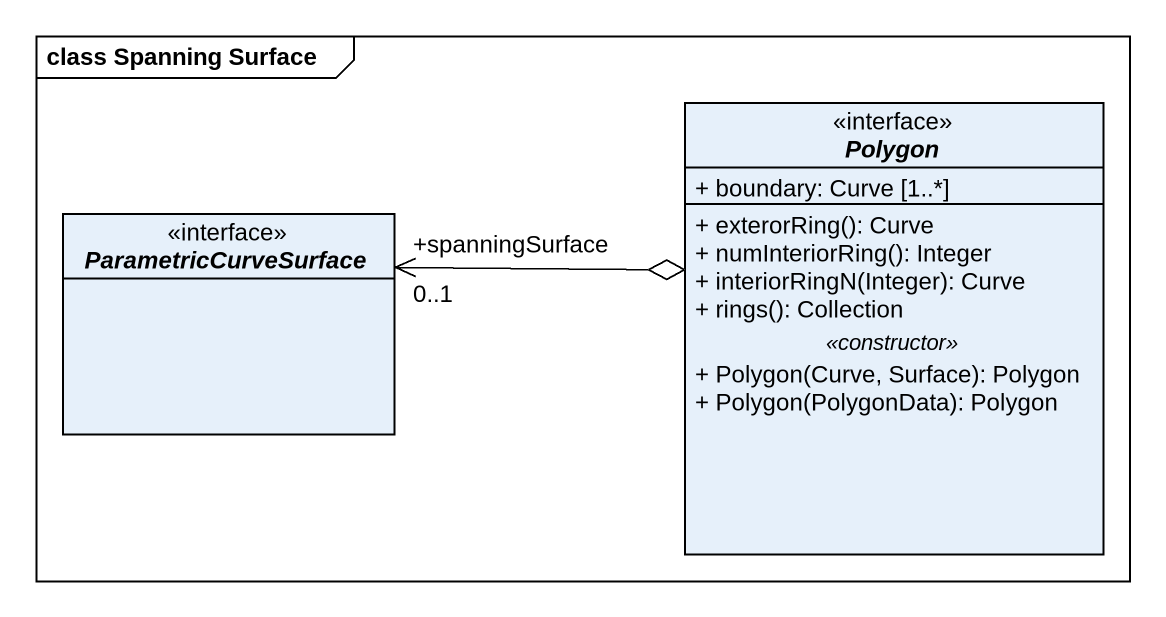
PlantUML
@startuml
mainframe class Spanning Surface
hide circle
hide empty members
skinparam classAttributeIconSize 0
interface Polygon {
  + boundary: Curve [1..*]
  --
  + exterorRing(): Curve
  + numInteriorRing(): Integer
  + interiorRingN(Integer): Curve
  + rings(): Collection
  .. <<constructor>> ..
  + Polygon(Curve, Surface): Polygon
  + Polygon(PolygonData): Polygon
}
interface ParametricCurveSurface
ParametricCurveSurface "+spanningSurface\n0..1" <-right-o Polygon
@enduml
